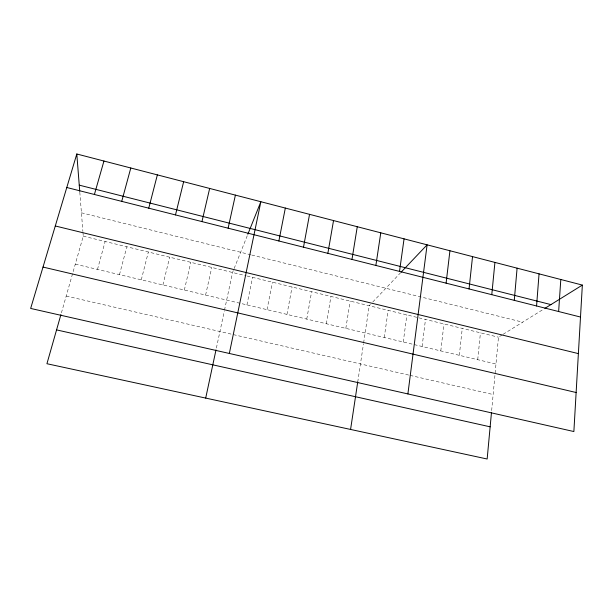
<?xml version="1.0" encoding="UTF-8"?>
<svg xmlns="http://www.w3.org/2000/svg" width="613" height="613" viewBox="0 0 613 613"><rect width="100%" height="100%" fill="white"/><g stroke="black" fill="none" stroke-linecap="round" stroke-linejoin="round"><path stroke-width="0.46" stroke-dasharray="3.06 2.3" d="M491.657 410.572L498.469 337.196L502.338 334.79M477.726 359.685L480.439 332.805M459.329 355.318L462.263 328.384M440.793 350.92L443.95 323.932M422.096 346.483L425.491 319.434M403.262 342.008L406.886 314.913M384.267 337.502L388.129 310.347M357.724 382.045L363.486 343.816M363.624 342.912L369.225 305.749L370.405 304.508M345.824 328.369L350.169 301.113M326.369 323.756L330.966 296.439M306.753 319.097L311.603 291.727M286.976 314.4L292.079 286.976M267.03 309.665L272.402 282.187M246.924 304.891L252.556 277.36M216.397 348.054L224.297 311.097M224.496 310.186L232.557 272.494L233.844 269.26M205.593 295.083L211.769 267.437M184.344 290.033L190.812 262.333M162.912 284.945L169.671 257.192M141.289 279.819L148.346 251.997M119.481 274.639L126.837 246.763M97.482 269.413L105.145 241.491M61.423 312.852L83.261 236.166L82.97 232.442M234.166 268.456L247.514 235.093M372.765 302.017L400.396 272.938M503.112 334.307L544.114 308.837M66.204 296.056L409.139 375.164M410.051 375.371L493.143 394.534M75.292 264.149L495.978 364.015M83.261 236.166L246.196 275.812M247.1 276.034L418.051 317.626M418.978 317.856L498.469 337.196M81.429 212.803L250.824 254.793M251.751 255.023L522.651 322.17M79.805 192.183L82.893 231.507"/><path stroke-width="0.92" d="M582.35 285.083L573.868 431.544L30.65 308.439L76.801 153.993L582.35 285.083L544.865 308.37M558.635 311.534L560.803 279.497M536.567 305.971L539.049 273.858M514.276 300.347L517.096 268.165M491.488 412.373L487.151 459.007L46.933 363.724L60.909 314.645M491.772 294.669L494.921 262.41M469.045 288.945L472.539 256.609M446.095 283.152L449.934 250.748M407.89 393.929L427.108 244.825L401.017 272.287M399.515 271.406L404.059 238.848M350.575 429.445L357.724 382.045M375.869 265.444L380.78 232.817M351.985 259.422L357.272 226.718M327.863 253.338L333.533 220.565M303.496 247.2L309.55 214.343M278.877 240.986L285.329 208.06M229.339 353.463L260.862 201.715L247.844 234.266M205.7 398.09L215.998 349.916M228.12 228.189L235.4 195.118M201.945 221.592L209.661 188.444M175.494 214.918L183.655 181.701M148.76 208.175L157.365 174.881M121.734 201.363L130.799 167.993M94.41 194.474L103.949 161.027M56.565 329.901L490.147 426.824M43.017 267.069L576.128 392.512M55.293 225.975L578.381 353.609M66.786 187.509L580.496 317.044M79.253 185.149L550.926 304.6M76.801 153.993L79.736 191.302"/></g></svg>
